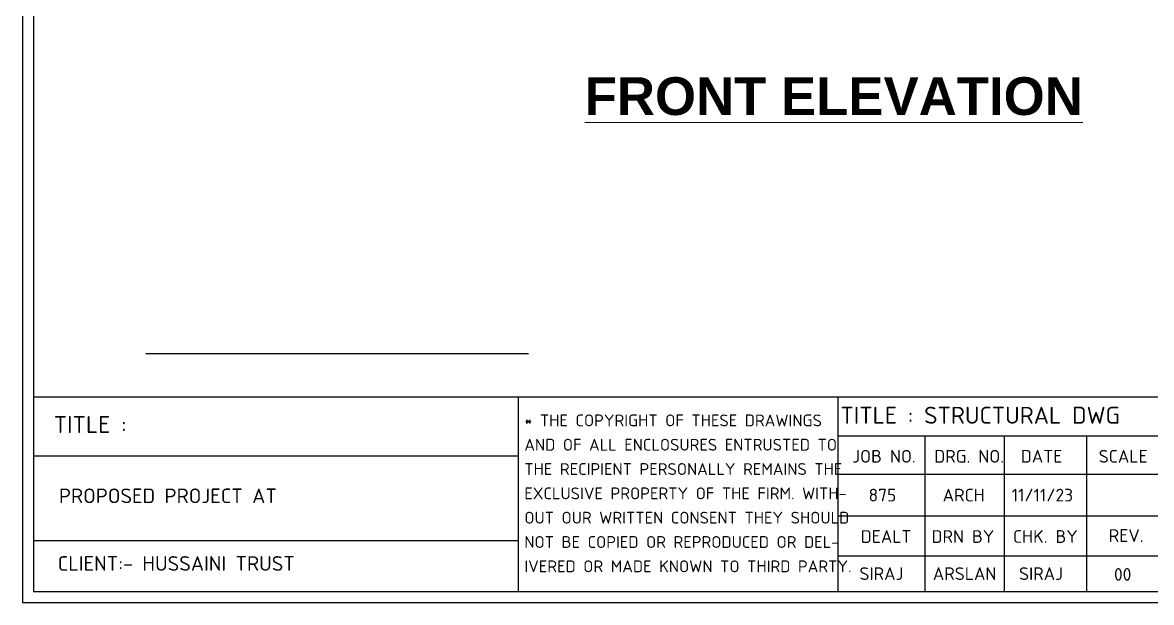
# Model space of a CAD drawing. Header units: inches. Extents: x 13054 to 48691, y 5623 to 20391.
# Drawn here: x 48150 to 48508.8, y 18592.6 to 18776.9 of the extents above; entities that cross this region are included whole.
import ezdxf

# ---------------------------------------------------------------- set-up
doc = ezdxf.new("R2010")
doc.units = ezdxf.units.IN
doc.header["$MEASUREMENT"] = 0
doc.layers.add('INTERIOR', color=37, linetype='Continuous', lineweight=30)
doc.layers.add('SHEET', color=7, linetype='Continuous', lineweight=20)
doc.styles.get("Standard").update_dxf_attribs({"font": 'arial.ttf'})
doc.styles.add('style2', font='isocpeur.ttf', dxfattribs={"height": 10})

msp = doc.modelspace()

# ---------------------------------------------------------------- linework, layer by layer
for p, q in [((48189.202, 18671.72), (48310.801, 18671.72)), ((48153.5, 18657.795), (48153.5, 18596.079))]:
    msp.add_line(p, q)
at = {"lineweight": -2}
for p, q in [((48687.705, 18657.795), (48153.5, 18657.795)), ((48409.115, 18657.795), (48409.115, 18596.079)), ((48409.115, 18645.501), (48687.705, 18645.501)), ((48436.742, 18645.501), (48436.742, 18596.079)), ((48461.971, 18645.501), (48461.971, 18596.079)), ((48488.18, 18645.501), (48488.18, 18596.079)), ((48409.115, 18633.4), (48511.087, 18633.4)), ((48409.115, 18620.07), (48511.087, 18620.07)), ((48153.5, 18612.295), (48307.543, 18612.295)), ((48409.115, 18607.408), (48511.087, 18607.408)), ((48156.089, 18596.079), (48687.705, 18596.079))]:
    msp.add_line(p, q, dxfattribs=at)
for points in [[(48150, 18592.579), (48691.205, 18592.579), (48691.205, 19365.069), (48150, 19365.069)], [(48153.5, 18596.079), (48687.705, 18596.079), (48687.705, 19361.569), (48153.5, 19361.569)]]:
    msp.add_lwpolyline(points, close=True)
at = {"layer": 'INTERIOR', "lineweight": -2, "ltscale": 100}
msp.add_line((48153.5, 18639.221), (48307.543, 18639.221), dxfattribs=at)
at = {"layer": 'SHEET', "lineweight": -2}
msp.add_line((48307.543, 18657.795), (48307.543, 18596.079), dxfattribs=at)

# ---------------------------------------------------------------- texts
at = {"lineweight": -2, "style": 'style2'}
for s, height, p in [('TITLE : STRUCTURAL DWG', 5.39137, (48409.939, 18649.387)), ('TITLE :', 5.3914, (48159.9, 18646.449)), ('* THE COPYRIGHT OF THESE DRAWINGS ', 3.75826, (48309.472, 18648.565)), ('AND OF ALL ENCLOSURES ENTRUSTED TO', 3.75826, (48309.472, 18640.833)), ('JOB NO.', 4.0435, (48413.745, 18637.011)), ('DRG. NO.', 4.0435, (48439.751, 18637.011)), ('DATE', 4.0435, (48467.27, 18637.011)), ('SCALE', 4.0435, (48492.018, 18637.011)), ('THE RECIPIENT PERSONALLY REMAINS THE', 3.75826, (48309.472, 18633.102)), ('PROPOSED PROJECT AT ', 4.66009, (48161.561, 18624.135)), ('EXCLUSIVE PROPERTY OF THE FIRM. WITH-', 3.75826, (48309.472, 18625.371)), ('875', 4.0435, (48418.872, 18624.672)), ('ARCH', 4.0435, (48442.433, 18624.672)), ('11/11/23', 4.0435, (48464.36, 18624.672)), ('OUT OUR WRITTEN CONSENT THEY SHOULD', 3.75826, (48309.472, 18617.64)), ('NOT BE COPIED OR REPRODUCED OR DEL-', 3.75826, (48309.472, 18609.908)), ('DEALT', 4.0435, (48416.404, 18611.507)), ('DRN BY', 4.0435, (48438.888, 18611.507)), ('CHK. BY', 4.0435, (48464.78, 18611.519)), ('REV.', 4.0435, (48495.197, 18611.813)), ('IVERED OR MADE KNOWN TO THIRD PARTY.', 3.75826, (48309.472, 18602.177)), ('SIRAJ', 4.0435, (48415.974, 18599.705)), ('ARSLAN', 4.0435, (48439.294, 18599.705)), ('SIRAJ', 4.0435, (48466.703, 18599.705)), ('00', 4.0435, (48496.878, 18599.474))]:
    msp.add_text(s, height=height, dxfattribs=at).set_placement(p)
at = {"linetype": 'ByBlock', "lineweight": 0, "insert": (48328.656, 18759.528), "char_height": 12, "attachment_point": 1}
msp.add_mtext_dynamic_manual_height_columns('{\\fArial|b1|i0|c0|p34;\\LFRONT ELEVATION}', width=287.32488, gutter_width=189.162, heights=[0], dxfattribs=at)
at = {"lineweight": -2, "insert": (48161.176, 18607.301), "char_height": 4.66009, "attachment_point": 1, "style": 'style2'}
msp.add_mtext_dynamic_manual_height_columns('CLIENT:- HUSSAINI TRUST ', width=283.62314, gutter_width=65.52, heights=[0], dxfattribs=at)

doc.saveas('drawing.dxf')
